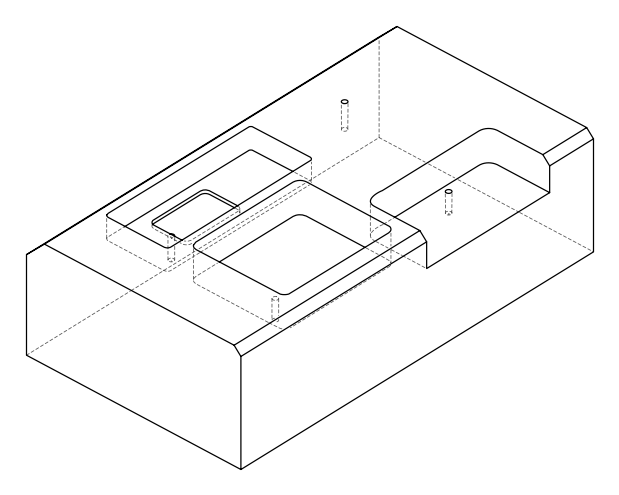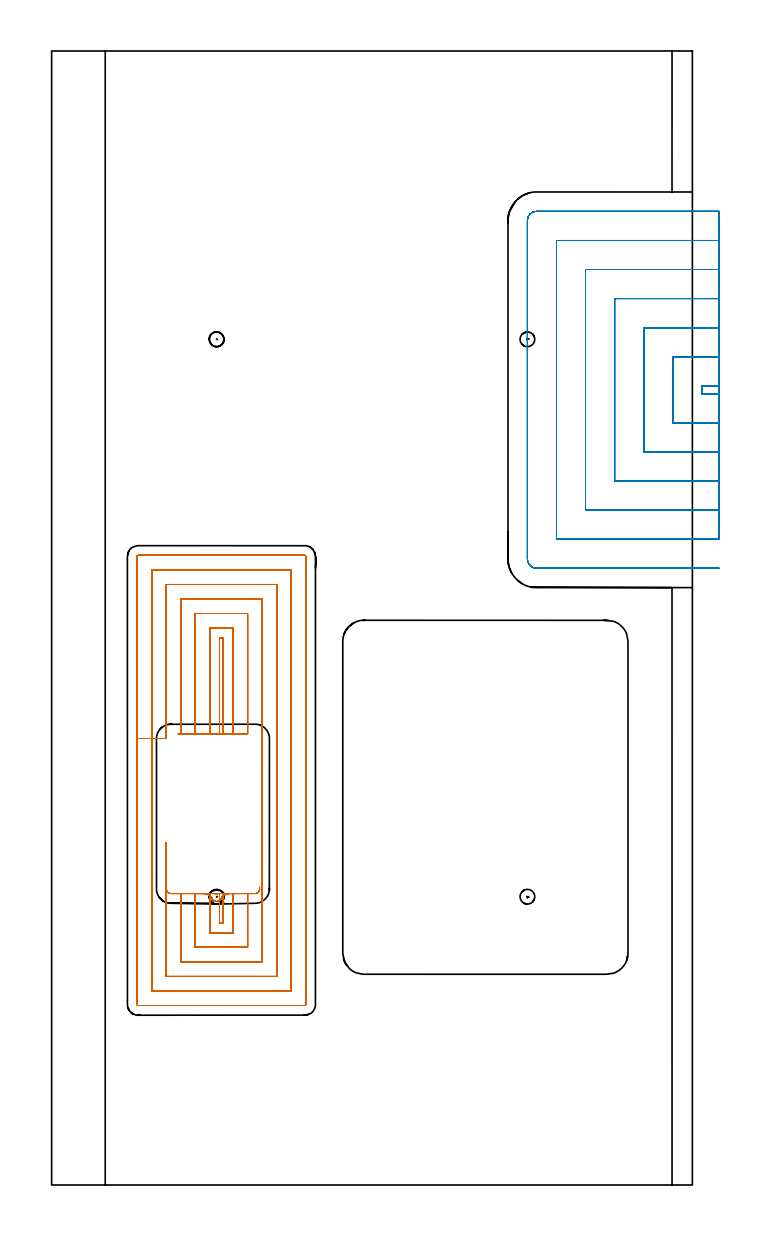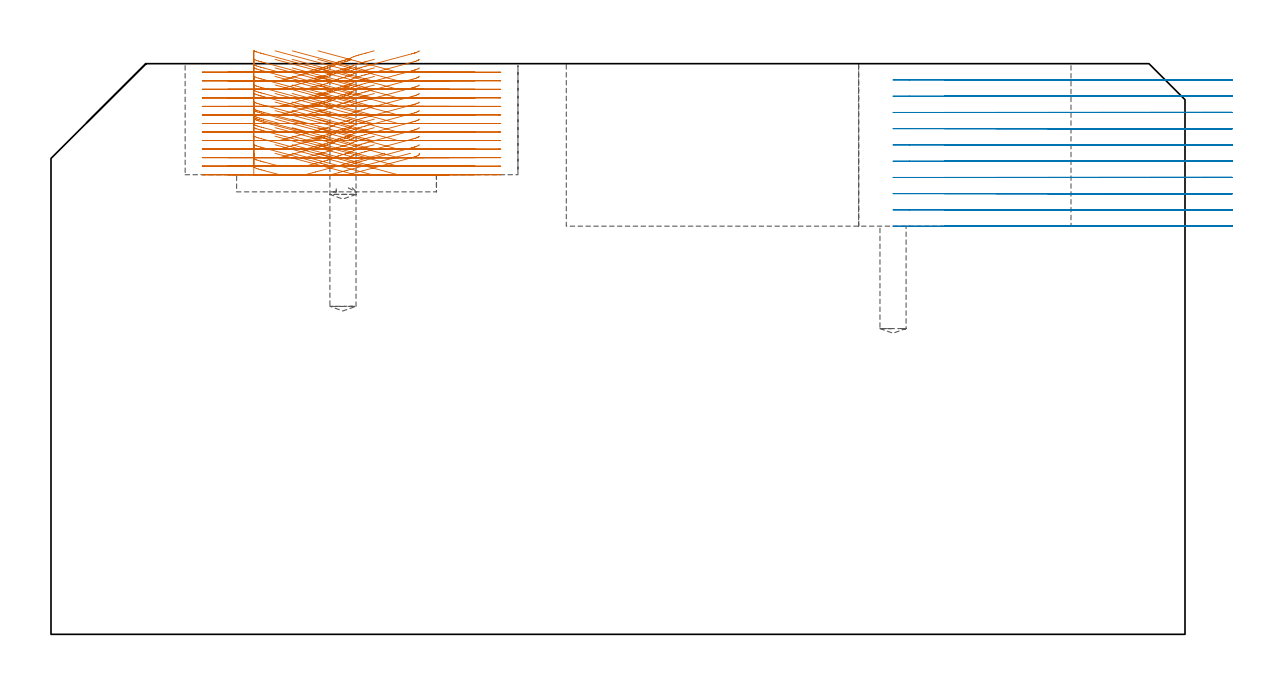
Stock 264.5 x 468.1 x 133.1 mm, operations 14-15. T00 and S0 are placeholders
(PLAN: 15 operations, 6 tool changes, 190.3 min)
(1 SPOT_DRILL | STEP1POCKET | NXT0321_9005460120000 | 0.03 min | 2790 mm3)
(2 SPOT_DRILL_1 | STEP1POCKET_1 | NXT0321_9005460120000 | 0.04 min | 4141 mm3)
(3 SPOT_DRILL_2 | STEP1POCKET_2 | NXT0321_9005460120000 | 0.03 min | 1 mm3)
(4 SPOT_DRILL_3 | STEP1POCKET_3 | NXT0321_9005460120000 | 0.04 min | 4142 mm3)
(5 DRILL_BLIND_HOLE_INTO_CENTER | STEP1POCKET | NXT0301_032 | 0.14 min | 905 mm3)
(6 DRILL_BLIND_HOLE_INTO_CENTER_1 | STEP1POCKET_1 | NXT0301_032 | 0.12 min | 710 mm3)
(7 DRILL_BLIND_HOLE_INTO_CENTER_2 | STEP1POCKET_2 | NXT0301_032 | 0.14 min | 886 mm3)
(8 DRILL_BLIND_HOLE_INTO_CENTER_3 | STEP1POCKET_3 | NXT0301_032 | 0.12 min | 710 mm3)
(9 AREA_MILL | FG_CHAMFER_SURFACE | UGT0205_001 | 6.15 min | 8873 mm3)
(10 AREA_MILL_1 | FG_CHAMFER_SURFACE_1 | UGT0205_001 | 30.35 min | 114308 mm3)
(11 AREA_MILL_2 | FG_CHAMFER_SURFACE_2 | UGT0205_001 | 1.63 min | 2241 mm3)
(12 MILL_RECTANGULAR_POCKET | POCKET_RECTANGULAR_STRAIGHT | NXT0201_009 | Follow Part, ap 2, ae 75% | 18.56 min | 99733 mm3)
(13 MILL_RECTANGULAR_POCKET_1 | POCKET_RECTANGULAR_STRAIGHT_1 | NXT0201_012 | Follow Part, ap 4, ae 75% | 29.22 min | 645276 mm3)
(14 MILL_RECTANGULAR_POCKET_2 | POCKET_RECTANGULAR_STRAIGHT_2 | NXT0201_009 | Follow Part, ap 2, ae 75% | 62.18 min | 300041 mm3)
(15 MILL_SLOT | SLOT_PARTIAL_RECTANGULAR | NXT0201_012 | Follow Part, ap 4, ae 75% | 41.53 min | 464342 mm3)
(TOOL NXT0321_9005460120000 | NC Spot Drill, 142deg, 12mm, Carbide, Uncoated | D12 PA142 FL30 Z2)
(TOOL NXT0301_032 | Carbide Drill 6.1mm [860.1-0610-031A1-MM 2214] | D6.1 PA140 FL53 Z2)
(TOOL UGT0205_001 | Chamfer Mill 20 x 3 x 45 deg. | D20 FL50 Z2)
(TOOL NXT0201_009 | ENDMILL 8mm [2P460-0800-NA 1630] | D8 FL26 Z6)
(TOOL NXT0201_012 | ENDMILL 16mm [2P460-1600-NA 1630] | D16 FL38 Z6)
(OP 14 MILL_RECTANGULAR_POCKET_2)
G17 G21 G94 G90
T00 M6
G54
G17 G0 G90 X85.88 Y121.988 S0 M3
G43 Z143.1 H1
Z136.1
G94 G1 X85.837 Y121.735 Z136.031 F250.
X85.706 Y121.378 Z135.929
X85.606 Y121.183 Z135.871
X85.296 Y120.829 Z135.744
X84.944 Y120.549 Z135.624
X84.884 Y120.515 Z135.605
X84.787 Y120.469 Z135.577
X84.407 Y120.351 Z135.47
X84.068 Y120.3 Z135.378
X73.468 Z132.538
X73.185 Z132.462
X72.466 Y120.183 Z132.267
X71.779 Y119.937 Z132.071
X71.149 Y119.572 Z131.876
X70.595 Y119.098 Z131.681
X70.136 Y118.532 Z131.486
X69.796 Y117.946 Z131.304
X69.604 Y117.693 Z131.219
X69.448 Y117.531 Z131.159
X69.3 Y117.41 Z131.108
Y108.1 F500.
X70.9
Y119.367
G0 X47.432 Y121.548 Z136.1
G1 X47.497 Y121.372 Z136.05 F250.
X47.582 Y121.197 Z135.997
X47.919 Y120.792 Z135.856
X48.354 Y120.494 Z135.715
X48.854 Y120.327 Z135.574
X49.048 Y120.31 Z135.522
X49.661 Y120.3 Z135.357
X62.741 Z131.852
X63.024 Z131.777
X63.753 Y120.18 Z131.579
X64.446 Y119.93 Z131.381
X65.082 Y119.556 Z131.183
X65.3 Y119.375 Z131.108
Y104.1 F500.
X74.9
Y120.3
G0 X75.417 Z136.1
G1 X73.468 Z135.578 F250.
X73.185 Z135.502
X72.466 Y120.183 Z135.307
X71.779 Y119.937 Z135.111
X71.149 Y119.572 Z134.916
X70.595 Y119.098 Z134.721
X70.136 Y118.532 Z134.526
X69.796 Y117.946 Z134.344
X69.604 Y117.693 Z134.259
X69.448 Y117.531 Z134.199
X69.247 Y117.367 Z134.129
X69.217 Y117.347 Z134.119
X68.987 Y117.233 Z134.051
X68.76 Y117.121 Z133.983
X68.597 Y117.067 Z133.937
X68.398 Y117.021 Z133.882
X68.235 Y117.006 Z133.838
X68.031 Y117.016 Z133.784
X67.828 Y117.026 Z133.729
X67.596 Y117.074 Z133.666
X67.214 Y117.216 Z133.556
X67.122 Y117.265 Z133.528
X66.954 Y117.38 Z133.474
X66.621 Y117.675 Z133.355
X66.297 Y118.133 Z133.205
X66.279 Y118.167 Z133.194
X66.147 Y118.417 Z133.118
X65.689 Y119.019 Z132.916
X65.127 Y119.524 Z132.713
X64.479 Y119.914 Z132.511
X63.77 Y120.176 Z132.308
X63.024 Y120.3 Z132.106
X62.741 Z132.03
X59.3 Z131.108
Y98.1 F500.
X80.9
Y120.3
G0 X52.268 Y186.2 Z136.1
G1 X70.9 Z131.108 F250.
Y225.9 F500.
X69.3
Y186.2
G0 X56.268 Z136.1
G1 X74.9 Z131.108 F250.
Y229.9 F500.
X65.3
Y186.2
G0 X62.268 Z136.1
G1 X80.9 Z131.108 F250.
Y235.9 F500.
X59.3
Y186.2
G0 X47.3 Y133.753 Z136.1
G1 Y122.626 Z133.118 F250.
X47.314 Y122.023 Z132.957
X47.363 Y121.737 Z132.879
X47.497 Y121.372 Z132.775
X47.582 Y121.197 Z132.723
X47.919 Y120.792 Z132.582
X48.354 Y120.494 Z132.44
X48.854 Y120.327 Z132.299
X49.048 Y120.31 Z132.247
X49.661 Y120.3 Z132.083
X53.3 Z131.108
Y92.1 F500.
X86.9
Y241.9
X53.3
Y186.2
G0 X47.3 Y141.257 Z136.1
G1 Y122.626 Z131.108 F250.
Y86.1 F500.
X92.9
Y247.9
X47.3
Y184.29
X41.3
Y80.1
X98.9
Y253.9
X41.3
Y184.29
X35.3
Y74.5
G3 X35.7 Y74.1 R0.4
G1 X104.5
G3 X104.9 Y74.5 R0.4
G1 Y259.5
G3 X104.5 Y259.9 R0.4
G1 X35.7
G3 X35.3 Y259.5 R0.4
G1 Y184.29
Y183.29
G0 X85.88 Y121.988 Z134.108
G1 X85.837 Y121.735 Z134.039 F250.
X85.706 Y121.378 Z133.937
X85.606 Y121.183 Z133.878
X85.296 Y120.829 Z133.752
X84.944 Y120.549 Z133.632
X84.884 Y120.515 Z133.613
X84.787 Y120.469 Z133.584
X84.407 Y120.351 Z133.478
X84.068 Y120.3 Z133.386
X73.468 Z130.546
X73.185 Z130.47
X72.466 Y120.183 Z130.274
X71.779 Y119.937 Z130.079
X71.149 Y119.572 Z129.884
X70.595 Y119.098 Z129.689
X70.136 Y118.532 Z129.493
X69.796 Y117.946 Z129.312
X69.604 Y117.693 Z129.227
X69.448 Y117.531 Z129.166
X69.3 Y117.41 Z129.115
Y108.1 F500.
X70.9
Y119.367
G0 X47.432 Y121.548 Z134.108
G1 X47.497 Y121.372 Z134.057 F250.
X47.582 Y121.197 Z134.005
X47.919 Y120.792 Z133.864
X48.354 Y120.494 Z133.723
X48.854 Y120.327 Z133.581
X49.048 Y120.31 Z133.529
X49.661 Y120.3 Z133.365
X62.741 Z129.86
X63.024 Z129.784
X63.752 Y120.181 Z129.587
X64.446 Y119.93 Z129.389
X65.082 Y119.556 Z129.191
X65.3 Y119.375 Z129.115
Y104.1 F500.
X74.9
Y120.3
G0 X75.417 Z134.108
G1 X73.468 Z133.585 F250.
X73.185 Z133.509
X72.466 Y120.183 Z133.314
X71.779 Y119.937 Z133.119
X71.149 Y119.572 Z132.924
X70.595 Y119.098 Z132.728
X70.136 Y118.532 Z132.533
X69.796 Y117.946 Z132.351
X69.604 Y117.693 Z132.266
X69.448 Y117.531 Z132.206
X69.247 Y117.367 Z132.137
X69.217 Y117.347 Z132.127
X68.76 Y117.121 Z131.99
X68.597 Y117.067 Z131.944
X68.398 Y117.021 Z131.89
X67.959 Y117.011 Z131.772
X67.527 Y117.093 Z131.654
X67.122 Y117.265 Z131.536
X66.954 Y117.38 Z131.482
X66.621 Y117.675 Z131.362
X66.297 Y118.133 Z131.212
X66.168 Y118.384 Z131.136
X65.71 Y118.996 Z130.932
X65.145 Y119.51 Z130.727
X64.493 Y119.907 Z130.523
X63.778 Y120.174 Z130.318
X63.024 Y120.3 Z130.113
X62.741 Z130.037
X59.3 Z129.115
Y98.1 F500.
X80.9
Y120.3
G0 X52.268 Y186.2 Z134.108
G1 X70.9 Z129.115 F250.
Y225.9 F500.
X69.3
Y186.2
G0 X56.268 Z134.108
G1 X74.9 Z129.115 F250.
Y229.9 F500.
X65.3
Y186.2
G0 X62.268 Z134.108
G1 X80.9 Z129.115 F250.
Y235.9 F500.
X59.3
Y186.2
G0 X70.075 Y118.424 Z134.108
G1 X69.796 Y117.946 Z133.959 F250.
X69.604 Y117.693 Z133.874
X69.448 Y117.531 Z133.814
X69.247 Y117.367 Z133.744
X69.217 Y117.347 Z133.735
X68.76 Y117.121 Z133.598
X68.597 Y117.067 Z133.552
X68.398 Y117.021 Z133.497
X67.959 Y117.011 Z133.38
X67.527 Y117.093 Z133.262
X67.122 Y117.265 Z133.144
X66.954 Y117.38 Z133.089
X66.621 Y117.675 Z132.97
X66.297 Y118.133 Z132.82
X66.168 Y118.384 Z132.744
X65.71 Y118.996 Z132.539
X65.145 Y119.51 Z132.335
X64.493 Y119.907 Z132.13
X63.778 Y120.174 Z131.926
X63.024 Y120.3 Z131.721
X62.741 Z131.645
X53.3 Z129.115
Y92.1 F500.
X86.9
Y241.9
X53.3
Y186.2
G0 X47.3 Y141.257 Z134.108
G1 Y122.626 Z129.115 F250.
Y86.1 F500.
X92.9
Y247.9
X47.3
Y184.29
X41.3
Y80.1
X98.9
Y253.9
X41.3
Y184.29
X35.3
Y74.5
G3 X35.7 Y74.1 R0.4
G1 X104.5
G3 X104.9 Y74.5 R0.4
G1 Y259.5
G3 X104.5 Y259.9 R0.4
G1 X35.7
G3 X35.3 Y259.5 R0.4
G1 Y184.29
Y183.29
G0 X85.88 Y121.988 Z132.115
G1 X85.837 Y121.735 Z132.046 F250.
X85.706 Y121.378 Z131.945
X85.606 Y121.183 Z131.886
X85.296 Y120.829 Z131.76
X84.944 Y120.549 Z131.639
X84.884 Y120.515 Z131.621
X84.787 Y120.469 Z131.592
X84.407 Y120.351 Z131.485
X84.068 Y120.3 Z131.393
X73.185 Z128.477
X72.466 Y120.183 Z128.282
X71.779 Y119.937 Z128.087
X71.149 Y119.572 Z127.892
X70.595 Y119.098 Z127.696
X70.136 Y118.532 Z127.501
X69.796 Y117.946 Z127.319
X69.604 Y117.693 Z127.234
X69.448 Y117.531 Z127.174
X69.3 Y117.41 Z127.123
Y108.1 F500.
X70.9
Y119.367
G0 X47.432 Y121.548 Z132.115
G1 X47.497 Y121.372 Z132.065 F250.
X47.582 Y121.197 Z132.013
X47.919 Y120.792 Z131.872
X48.354 Y120.494 Z131.73
X48.854 Y120.327 Z131.589
X49.048 Y120.31 Z131.537
X49.661 Y120.3 Z131.373
X62.741 Z127.868
X63.024 Z127.792
X63.752 Y120.181 Z127.594
X64.446 Y119.93 Z127.397
X65.082 Y119.556 Z127.199
X65.3 Y119.375 Z127.123
Y104.1 F500.
X74.9
Y120.3
G0 X75.417 Z132.115
G1 X73.185 Z131.517 F250.
X72.466 Y120.183 Z131.322
X71.779 Y119.937 Z131.127
X71.149 Y119.572 Z130.931
X70.595 Y119.098 Z130.736
X70.136 Y118.532 Z130.541
X69.796 Y117.946 Z130.359
X69.604 Y117.693 Z130.274
X69.448 Y117.531 Z130.214
X69.247 Y117.367 Z130.144
X69.217 Y117.347 Z130.135
X68.76 Y117.121 Z129.998
X68.597 Y117.067 Z129.952
X68.398 Y117.021 Z129.897
X67.959 Y117.011 Z129.78
X67.527 Y117.093 Z129.662
X67.122 Y117.265 Z129.544
X66.954 Y117.38 Z129.489
X66.621 Y117.675 Z129.37
X66.297 Y118.134 Z129.22
X66.167 Y118.385 Z129.144
X65.71 Y118.997 Z128.939
X65.145 Y119.51 Z128.735
X64.493 Y119.908 Z128.53
X63.777 Y120.174 Z128.326
X63.024 Y120.3 Z128.121
X62.741 Z128.045
X59.3 Z127.123
Y98.1 F500.
X80.9
Y120.3
G0 X52.268 Y186.2 Z132.115
G1 X70.9 Z127.123 F250.
Y225.9 F500.
X69.3
Y186.2
G0 X56.268 Z132.115
G1 X74.9 Z127.123 F250.
Y229.9 F500.
X65.3
Y186.2
G0 X62.268 Z132.115
G1 X80.9 Z127.123 F250.
Y235.9 F500.
X59.3
Y186.2
G0 X70.075 Y118.424 Z132.115
G1 X69.796 Y117.946 Z131.967 F250.
X69.604 Y117.693 Z131.882
X69.448 Y117.531 Z131.822
X69.247 Y117.367 Z131.752
X69.217 Y117.347 Z131.742
X68.76 Y117.121 Z131.606
X68.597 Y117.067 Z131.56
X68.398 Y117.021 Z131.505
X67.959 Y117.011 Z131.387
X67.527 Y117.093 Z131.269
X67.122 Y117.265 Z131.152
X66.954 Y117.38 Z131.097
X66.621 Y117.675 Z130.978
X66.297 Y118.134 Z130.827
X66.167 Y118.385 Z130.751
X65.71 Y118.997 Z130.547
X65.145 Y119.51 Z130.342
X64.493 Y119.908 Z130.138
X63.777 Y120.174 Z129.933
X63.024 Y120.3 Z129.729
X62.741 Z129.653
X53.3 Z127.123
Y92.1 F500.
X86.9
Y241.9
X53.3
Y186.2
G0 X47.3 Y141.257 Z132.115
G1 Y122.626 Z127.123 F250.
Y86.1 F500.
X92.9
Y247.9
X47.3
Y184.29
X41.3
Y80.1
X98.9
Y253.9
X41.3
Y184.29
X35.3
Y74.5
G3 X35.7 Y74.1 R0.4
G1 X104.5
G3 X104.9 Y74.5 R0.4
G1 Y259.5
G3 X104.5 Y259.9 R0.4
G1 X35.7
G3 X35.3 Y259.5 R0.4
G1 Y184.29
Y183.29
G0 X85.88 Y121.988 Z130.123
G1 X85.837 Y121.735 Z130.054 F250.
X85.706 Y121.378 Z129.952
X85.606 Y121.183 Z129.894
X85.296 Y120.829 Z129.767
X84.944 Y120.549 Z129.647
X84.884 Y120.515 Z129.629
X84.787 Y120.469 Z129.6
X84.407 Y120.351 Z129.493
X84.068 Y120.3 Z129.401
X73.468 Z126.561
X73.185 Z126.485
X72.466 Y120.183 Z126.29
X71.779 Y119.937 Z126.095
X71.149 Y119.572 Z125.899
X70.595 Y119.098 Z125.704
X70.136 Y118.532 Z125.509
X69.796 Y117.946 Z125.327
X69.604 Y117.693 Z125.242
X69.448 Y117.531 Z125.182
X69.3 Y117.41 Z125.131
Y108.1 F500.
X70.9
Y119.367
G0 X47.432 Y121.548 Z130.123
G1 X47.497 Y121.372 Z130.073 F250.
X47.582 Y121.197 Z130.02
X47.919 Y120.792 Z129.879
X48.354 Y120.494 Z129.738
X48.854 Y120.327 Z129.597
X49.048 Y120.31 Z129.545
X49.661 Y120.3 Z129.38
X62.741 Z125.875
X63.024 Z125.8
X63.752 Y120.181 Z125.602
X64.446 Y119.93 Z125.404
X65.082 Y119.556 Z125.207
X65.3 Y119.375 Z125.131
Y104.1 F500.
X74.9
Y120.3
G0 X75.417 Z130.123
G1 X73.468 Z129.601 F250.
X73.185 Z129.525
X72.466 Y120.183 Z129.329
X71.779 Y119.937 Z129.134
X71.149 Y119.572 Z128.939
X70.595 Y119.098 Z128.744
X70.136 Y118.532 Z128.548
X69.796 Y117.946 Z128.367
X69.604 Y117.693 Z128.282
X69.448 Y117.531 Z128.222
X69.247 Y117.367 Z128.152
X69.217 Y117.347 Z128.142
X68.76 Y117.121 Z128.006
X68.597 Y117.067 Z127.96
X68.398 Y117.021 Z127.905
X67.959 Y117.011 Z127.787
X67.527 Y117.093 Z127.669
X67.122 Y117.265 Z127.552
X66.954 Y117.38 Z127.497
X66.621 Y117.675 Z127.378
X66.296 Y118.135 Z127.227
X66.166 Y118.386 Z127.151
X65.709 Y118.997 Z126.947
X65.144 Y119.511 Z126.742
X64.492 Y119.908 Z126.538
X63.777 Y120.174 Z126.333
X63.024 Y120.3 Z126.129
X62.741 Z126.053
X59.3 Z125.131
Y98.1 F500.
X80.9
Y120.3
G0 X52.268 Y186.2 Z130.123
G1 X70.9 Z125.131 F250.
Y225.9 F500.
X69.3
Y186.2
G0 X56.268 Z130.123
G1 X74.9 Z125.131 F250.
Y229.9 F500.
X65.3
Y186.2
G0 X62.268 Z130.123
G1 X80.9 Z125.131 F250.
Y235.9 F500.
X59.3
Y186.2
G0 X47.3 Y133.753 Z130.123
G1 Y122.626 Z127.142 F250.
X47.314 Y122.023 Z126.98
X47.363 Y121.737 Z126.902
X47.497 Y121.372 Z126.798
X47.582 Y121.197 Z126.746
X47.919 Y120.792 Z126.605
X48.354 Y120.494 Z126.464
X48.854 Y120.327 Z126.322
X49.048 Y120.31 Z126.27
X49.661 Y120.3 Z126.106
X53.3 Z125.131
Y92.1 F500.
X86.9
Y241.9
X53.3
Y186.2
G0 X47.3 Y141.257 Z130.123
G1 Y122.626 Z125.131 F250.
Y86.1 F500.
X92.9
Y247.9
X47.3
Y184.29
X41.3
Y80.1
X98.9
Y253.9
X41.3
Y184.29
X35.3
Y74.5
G3 X35.7 Y74.1 R0.4
G1 X104.5
G3 X104.9 Y74.5 R0.4
G1 Y259.5
G3 X104.5 Y259.9 R0.4
G1 X35.7
G3 X35.3 Y259.5 R0.4
G1 Y184.29
Y183.29
G0 X85.88 Y121.988 Z128.131
G1 X85.837 Y121.735 Z128.062 F250.
X85.706 Y121.378 Z127.96
X85.606 Y121.183 Z127.901
X85.296 Y120.829 Z127.775
X84.944 Y120.549 Z127.655
X84.884 Y120.515 Z127.636
X84.787 Y120.469 Z127.607
X84.407 Y120.351 Z127.501
X84.068 Y120.3 Z127.409
X73.468 Z124.569
X73.185 Z124.493
X72.466 Y120.183 Z124.298
X71.779 Y119.937 Z124.102
X71.149 Y119.572 Z123.907
X70.595 Y119.098 Z123.712
X70.136 Y118.532 Z123.516
X69.796 Y117.946 Z123.335
X69.604 Y117.693 Z123.25
X69.448 Y117.531 Z123.19
X69.3 Y117.41 Z123.138
Y108.1 F500.
X70.9
Y119.367
G0 X47.432 Y121.548 Z128.131
G1 X47.497 Y121.372 Z128.08 F250.
X47.582 Y121.197 Z128.028
X47.919 Y120.792 Z127.887
X48.354 Y120.494 Z127.746
X48.854 Y120.327 Z127.605
X49.048 Y120.31 Z127.552
X49.661 Y120.3 Z127.388
X62.741 Z123.883
X63.024 Z123.807
X63.753 Y120.18 Z123.61
X64.446 Y119.93 Z123.412
X65.082 Y119.556 Z123.214
X65.3 Y119.375 Z123.138
Y104.1 F500.
X74.9
Y120.3
G0 X75.418 Z128.131
G1 X73.468 Z127.608 F250.
X73.185 Z127.532
X72.466 Y120.183 Z127.337
X71.779 Y119.937 Z127.142
X71.149 Y119.572 Z126.947
X70.595 Y119.098 Z126.751
X70.136 Y118.532 Z126.556
X69.796 Y117.946 Z126.374
X69.604 Y117.693 Z126.289
X69.448 Y117.531 Z126.229
X69.247 Y117.367 Z126.16
X69.217 Y117.347 Z126.15
X68.76 Y117.121 Z126.013
X68.597 Y117.067 Z125.967
X68.398 Y117.021 Z125.913
X67.959 Y117.011 Z125.795
X67.527 Y117.093 Z125.677
X67.122 Y117.265 Z125.559
X66.954 Y117.38 Z125.505
X66.621 Y117.675 Z125.385
X66.295 Y118.136 Z125.234
X66.165 Y118.387 Z125.158
X65.708 Y118.998 Z124.954
X65.143 Y119.511 Z124.75
X64.492 Y119.908 Z124.545
X63.777 Y120.174 Z124.341
X63.024 Y120.3 Z124.136
X62.741 Z124.061
X59.3 Z123.138
Y98.1 F500.
X80.9
Y120.3
G0 X52.268 Y186.2 Z128.131
G1 X70.9 Z123.138 F250.
Y225.9 F500.
X69.3
Y186.2
G0 X56.268 Z128.131
G1 X74.9 Z123.138 F250.
Y229.9 F500.
X65.3
Y186.2
G0 X62.268 Z128.131
G1 X80.9 Z123.138 F250.
Y235.9 F500.
X59.3
Y186.2
G0 X70.075 Y118.425 Z128.131
G1 X69.796 Y117.946 Z127.982 F250.
X69.604 Y117.693 Z127.897
X69.448 Y117.531 Z127.837
X69.247 Y117.367 Z127.767
X69.217 Y117.347 Z127.758
X68.76 Y117.121 Z127.621
X68.597 Y117.067 Z127.575
X68.398 Y117.021 Z127.52
X67.959 Y117.011 Z127.403
X67.527 Y117.093 Z127.285
X67.122 Y117.265 Z127.167
X66.954 Y117.38 Z127.112
X66.621 Y117.675 Z126.993
X66.295 Y118.136 Z126.842
X66.165 Y118.387 Z126.766
X65.708 Y118.998 Z126.562
X65.143 Y119.511 Z126.357
X64.492 Y119.908 Z126.153
X63.777 Y120.174 Z125.948
X63.024 Y120.3 Z125.744
X62.741 Z125.668
X53.3 Z123.138
Y92.1 F500.
X86.9
Y241.9
X53.3
Y186.2
G0 X47.3 Y141.257 Z128.131
G1 Y122.626 Z123.138 F250.
Y86.1 F500.
X92.9
Y247.9
X47.3
Y184.29
X41.3
Y80.1
X98.9
Y253.9
X41.3
Y184.29
X35.3
Y74.5
G3 X35.7 Y74.1 R0.4
G1 X104.5
G3 X104.9 Y74.5 R0.4
G1 Y259.5
G3 X104.5 Y259.9 R0.4
G1 X35.7
G3 X35.3 Y259.5 R0.4
G1 Y184.29
Y183.29
G0 X85.88 Y121.988 Z126.138
G1 X85.837 Y121.735 Z126.07 F250.
X85.706 Y121.378 Z125.968
X85.606 Y121.183 Z125.909
X85.296 Y120.829 Z125.783
X84.944 Y120.549 Z125.662
X84.884 Y120.515 Z125.644
X84.787 Y120.469 Z125.615
X84.407 Y120.351 Z125.509
X84.068 Y120.3 Z125.417
X73.185 Z122.501
X72.44 Y120.176 Z122.298
X71.731 Y119.914 Z122.096
X71.084 Y119.524 Z121.893
X70.521 Y119.02 Z121.691
X70.142 Y118.541 Z121.527
X69.796 Y117.946 Z121.342
X69.604 Y117.693 Z121.258
X69.448 Y117.531 Z121.197
X69.3 Y117.41 Z121.146
Y108.1 F500.
X70.9
Y119.367
G0 X47.432 Y121.548 Z126.138
G1 X47.497 Y121.372 Z126.088 F250.
X47.582 Y121.197 Z126.036
X47.919 Y120.792 Z125.895
X48.354 Y120.494 Z125.754
X48.854 Y120.327 Z125.612
X49.048 Y120.31 Z125.56
X49.661 Y120.3 Z125.396
X62.741 Z121.891
X63.024 Z121.815
X63.657 Y120.204 Z121.644
X64.266 Y120.009 Z121.472
X64.836 Y119.719 Z121.301
X65.3 Y119.375 Z121.146
Y104.1 F500.
X74.9
Y120.3
G0 X75.416 Z126.138
G1 X73.185 Z125.541 F250.
X72.44 Y120.176 Z125.338
X71.731 Y119.914 Z125.136
X71.084 Y119.524 Z124.933
X70.521 Y119.02 Z124.731
X70.142 Y118.541 Z124.567
X69.796 Y117.946 Z124.383
X69.604 Y117.693 Z124.298
X69.448 Y117.531 Z124.237
X69.247 Y117.367 Z124.168
X69.217 Y117.347 Z124.158
X68.76 Y117.121 Z124.022
X68.597 Y117.067 Z123.976
X68.398 Y117.021 Z123.921
X67.959 Y117.011 Z123.803
X67.527 Y117.093 Z123.685
X67.122 Y117.265 Z123.567
X66.954 Y117.38 Z123.513
X66.621 Y117.675 Z123.394
X66.295 Y118.136 Z123.242
X66.165 Y118.387 Z123.167
X65.773 Y118.925 Z122.988
X65.297 Y119.39 Z122.81
X65.066 Y119.555 Z122.734
X64.836 Y119.719 Z122.658
X64.266 Y120.009 Z122.487
X63.657 Y120.204 Z122.315
X63.024 Y120.3 Z122.144
X62.741 Z122.068
X59.3 Z121.146
Y98.1 F500.
X80.9
Y120.3
G0 X52.268 Y186.2 Z126.138
G1 X70.9 Z121.146 F250.
Y225.9 F500.
X69.3
Y186.2
G0 X56.268 Z126.138
G1 X74.9 Z121.146 F250.
Y229.9 F500.
X65.3
Y186.2
G0 X62.268 Z126.138
G1 X80.9 Z121.146 F250.
Y235.9 F500.
X59.3
Y186.2
G0 X70.074 Y118.423 Z126.138
G1 X69.796 Y117.946 Z125.99 F250.
X69.604 Y117.693 Z125.905
X69.448 Y117.531 Z125.845
X69.247 Y117.367 Z125.776
X69.217 Y117.347 Z125.766
X68.76 Y117.121 Z125.629
X68.597 Y117.067 Z125.583
X68.398 Y117.021 Z125.529
X67.959 Y117.011 Z125.411
X67.527 Y117.093 Z125.293
X67.122 Y117.265 Z125.175
X66.954 Y117.38 Z125.12
X66.621 Y117.675 Z125.001
X66.295 Y118.136 Z124.85
X66.165 Y118.387 Z124.774
X65.773 Y118.925 Z124.596
X65.297 Y119.39 Z124.418
X65.066 Y119.555 Z124.342
X64.836 Y119.719 Z124.266
X64.266 Y120.009 Z124.095
X63.657 Y120.204 Z123.923
X63.024 Y120.3 Z123.752
X62.741 Z123.676
X53.3 Z121.146
Y92.1 F500.
X86.9
Y241.9
X53.3
Y186.2
G0 X47.3 Y141.257 Z126.138
G1 Y122.626 Z121.146 F250.
Y86.1 F500.
X92.9
Y247.9
X47.3
Y184.29
X41.3
Y80.1
X98.9
Y253.9
X41.3
Y184.29
X35.3
Y74.5
G3 X35.7 Y74.1 R0.4
G1 X104.5
G3 X104.9 Y74.5 R0.4
G1 Y259.5
G3 X104.5 Y259.9 R0.4
G1 X35.7
G3 X35.3 Y259.5 R0.4
G1 Y184.29
Y183.29
G0 X85.88 Y121.988 Z124.146
G1 X85.837 Y121.735 Z124.077 F250.
X85.706 Y121.378 Z123.975
X85.606 Y121.183 Z123.917
X85.296 Y120.829 Z123.791
X84.944 Y120.549 Z123.67
X84.884 Y120.515 Z123.652
X84.787 Y120.469 Z123.623
X84.407 Y120.351 Z123.516
X84.068 Y120.3 Z123.424
X73.185 Z120.508
X72.44 Y120.176 Z120.306
X71.731 Y119.914 Z120.103
X71.084 Y119.524 Z119.901
X70.521 Y119.02 Z119.698
X70.142 Y118.541 Z119.535
X69.796 Y117.946 Z119.35
X69.604 Y117.693 Z119.265
X69.448 Y117.531 Z119.205
X69.3 Y117.41 Z119.154
Y108.1 F500.
X70.9
Y119.367
G0 X47.432 Y121.547 Z124.146
G1 X47.497 Y121.372 Z124.096 F250.
X47.582 Y121.197 Z124.044
X47.865 Y120.843 Z123.923
X48.223 Y120.566 Z123.801
X48.636 Y120.381 Z123.68
X49.048 Y120.31 Z123.568
X63.024 Y120.3 Z119.823
X63.753 Y120.18 Z119.625
X64.446 Y119.93 Z119.427
X65.082 Y119.556 Z119.23
X65.3 Y119.375 Z119.154
Y104.1 F500.
X74.9
Y120.3
G0 X47.3 Y127.752 Z124.146
G1 Y122.626 Z122.773 F250.
X47.314 Y122.023 Z122.611
X47.363 Y121.737 Z122.533
X47.497 Y121.372 Z122.429
X47.582 Y121.197 Z122.377
X47.865 Y120.843 Z122.256
X48.223 Y120.566 Z122.134
X48.636 Y120.381 Z122.013
X49.048 Y120.31 Z121.901
X49.603 Y120.301 Z121.752
X59.3 Y120.3 Z119.154
Y98.1 F500.
X80.9
Y120.3
G0 X52.268 Y186.2 Z124.146
G1 X70.9 Z119.154 F250.
Y225.9 F500.
X69.3
Y186.2
G0 X56.268 Z124.146
G1 X74.9 Z119.154 F250.
Y229.9 F500.
X65.3
Y186.2
G0 X62.268 Z124.146
G1 X80.9 Z119.154 F250.
Y235.9 F500.
X59.3
Y186.2
G0 X47.3 Y133.752 Z124.146
G1 Y122.626 Z121.165 F250.
X47.314 Y122.023 Z121.003
X47.363 Y121.737 Z120.926
X47.497 Y121.372 Z120.822
X47.582 Y121.197 Z120.769
X47.865 Y120.843 Z120.648
X48.223 Y120.566 Z120.527
X48.636 Y120.381 Z120.405
X49.048 Y120.31 Z120.293
X49.603 Y120.301 Z120.144
X53.3 Z119.154
Y92.1 F500.
X86.9
Y241.9
X53.3
Y186.2
G0 X47.3 Y141.257 Z124.146
G1 Y122.626 Z119.154 F250.
Y86.1 F500.
X92.9
Y247.9
X47.3
Y184.29
X41.3
Y80.1
X98.9
Y253.9
X41.3
Y184.29
X35.3
Y74.5
G3 X35.7 Y74.1 R0.4
G1 X104.5
G3 X104.9 Y74.5 R0.4
G1 Y259.5
G3 X104.5 Y259.9 R0.4
G1 X35.7
G3 X35.3 Y259.5 R0.4
G1 Y184.29
Y183.29
G0 X85.88 Y121.988 Z122.154
G1 X85.837 Y121.735 Z122.085 F250.
X85.706 Y121.378 Z121.983
X85.606 Y121.183 Z121.924
X85.296 Y120.829 Z121.798
X84.944 Y120.549 Z121.678
X84.884 Y120.515 Z121.659
X84.787 Y120.469 Z121.631
X84.407 Y120.351 Z121.524
X84.068 Y120.3 Z121.432
X73.468 Z118.592
X73.185 Z118.516
X72.466 Y120.183 Z118.321
X71.779 Y119.937 Z118.125
X71.149 Y119.572 Z117.93
X70.595 Y119.098 Z117.735
X70.136 Y118.532 Z117.539
X69.796 Y117.946 Z117.358
X69.604 Y117.693 Z117.273
X69.448 Y117.531 Z117.213
X69.3 Y117.41 Z117.162
Y108.1 F500.
X70.9
Y119.367
G0 X47.432 Y121.547 Z122.154
G1 X47.497 Y121.372 Z122.104 F250.
X47.582 Y121.197 Z122.051
X47.865 Y120.843 Z121.93
X48.223 Y120.566 Z121.809
X48.636 Y120.381 Z121.688
X49.048 Y120.31 Z121.575
X63.025 Y120.3 Z117.83
X63.753 Y120.18 Z117.633
X64.446 Y119.929 Z117.435
X65.082 Y119.556 Z117.237
X65.3 Y119.375 Z117.162
Y104.1 F500.
X74.9
Y120.3
G0 X47.3 Y127.752 Z122.154
G1 Y122.626 Z120.78 F250.
X47.314 Y122.023 Z120.619
X47.363 Y121.737 Z120.541
X47.497 Y121.372 Z120.437
X47.582 Y121.197 Z120.385
X47.865 Y120.843 Z120.263
X48.223 Y120.566 Z120.142
X48.636 Y120.381 Z120.021
X49.048 Y120.31 Z119.909
X49.603 Y120.301 Z119.76
X59.3 Y120.3 Z117.162
Y98.1 F500.
X80.9
Y120.3
G0 X52.268 Y186.2 Z122.154
G1 X70.9 Z117.162 F250.
Y225.9 F500.
X69.3
Y186.2
G0 X56.268 Z122.154
G1 X74.9 Z117.162 F250.
Y229.9 F500.
X65.3
Y186.2
G0 X62.268 Z122.154
G1 X80.9 Z117.162 F250.
Y235.9 F500.
X59.3
Y186.2
G0 X47.3 Y133.752 Z122.154
G1 Y122.626 Z119.173 F250.
X47.314 Y122.023 Z119.011
X47.363 Y121.737 Z118.933
X47.497 Y121.372 Z118.829
X47.582 Y121.197 Z118.777
X47.865 Y120.843 Z118.656
X48.223 Y120.566 Z118.534
X48.636 Y120.381 Z118.413
X49.048 Y120.31 Z118.301
X49.603 Y120.301 Z118.152
X53.3 Z117.162
Y92.1 F500.
X86.9
Y241.9
X53.3
Y186.2
G0 X47.3 Y141.257 Z122.154
G1 Y122.626 Z117.162 F250.
Y86.1 F500.
X92.9
Y247.9
X47.3
Y184.29
X41.3
Y80.1
X98.9
Y253.9
X41.3
Y184.29
X35.3
Y74.5
G3 X35.7 Y74.1 R0.4
G1 X104.5
G3 X104.9 Y74.5 R0.4
G1 Y259.5
G3 X104.5 Y259.9 R0.4
G1 X35.7
G3 X35.3 Y259.5 R0.4
G1 Y184.29
Y183.29
G0 X52.268 Y186.2 Z120.162
G1 X70.9 Z115.169 F250.
Y225.9 F500.
X69.3
Y186.2
G0 X56.268 Z120.162
G1 X74.9 Z115.169 F250.
Y229.9 F500.
X65.3
Y186.2
G0 X62.268 Z120.162
G1 X80.9 Z115.169 F250.
Y235.9 F500.
X59.3
Y186.2
G0 X85.88 Y121.988 Z120.162
G1 X85.837 Y121.735 Z120.093 F250.
X85.706 Y121.378 Z119.991
X85.606 Y121.183 Z119.932
X85.296 Y120.829 Z119.806
X84.944 Y120.549 Z119.685
X84.884 Y120.515 Z119.667
X84.787 Y120.469 Z119.638
X84.407 Y120.351 Z119.532
X84.068 Y120.3 Z119.44
X73.468 Z116.599
X73.185 Z116.524
X72.466 Y120.183 Z116.328
X71.779 Y119.937 Z116.133
X71.149 Y119.572 Z115.938
X70.595 Y119.098 Z115.742
X70.136 Y118.532 Z115.547
X69.796 Y117.946 Z115.366
X69.604 Y117.693 Z115.281
X69.448 Y117.531 Z115.22
X69.3 Y117.41 Z115.169
Y108.1 F500.
X70.9
Y119.367
G0 X47.432 Y121.548 Z120.162
G1 X47.497 Y121.372 Z120.111 F250.
X47.582 Y121.197 Z120.059
X47.919 Y120.792 Z119.918
X48.354 Y120.494 Z119.777
X48.854 Y120.327 Z119.635
X49.048 Y120.31 Z119.583
X49.661 Y120.3 Z119.419
X62.741 Z115.914
X63.024 Z115.838
X63.752 Y120.181 Z115.64
X64.446 Y119.93 Z115.443
X65.082 Y119.556 Z115.245
X65.3 Y119.375 Z115.169
Y104.1 F500.
X74.9
Y120.3
G0 X75.417 Z120.162
G1 X73.468 Z119.639 F250.
X73.185 Z119.563
X72.466 Y120.183 Z119.368
X71.779 Y119.937 Z119.173
X71.149 Y119.572 Z118.977
X70.595 Y119.098 Z118.782
X70.136 Y118.532 Z118.587
X69.796 Y117.946 Z118.405
X69.604 Y117.693 Z118.32
X69.448 Y117.531 Z118.26
X69.247 Y117.367 Z118.191
X69.217 Y117.347 Z118.181
X68.76 Y117.121 Z118.044
X68.597 Y117.067 Z117.998
X68.398 Y117.021 Z117.944
X67.959 Y117.011 Z117.826
X67.527 Y117.093 Z117.708
X67.122 Y117.265 Z117.59
X66.954 Y117.38 Z117.535
X66.621 Y117.675 Z117.416
X66.297 Y118.134 Z117.266
X66.167 Y118.385 Z117.19
X65.71 Y118.997 Z116.985
X65.145 Y119.51 Z116.781
X64.493 Y119.907 Z116.576
X63.777 Y120.174 Z116.372
X63.024 Y120.3 Z116.167
X62.741 Z116.091
X59.3 Z115.169
Y98.1 F500.
X80.9
Y120.3
G0 X70.075 Y118.424 Z120.162
G1 X69.796 Y117.946 Z120.013 F250.
X69.604 Y117.693 Z119.928
X69.448 Y117.531 Z119.868
X69.247 Y117.367 Z119.798
X69.217 Y117.347 Z119.788
X68.76 Y117.121 Z119.652
X68.597 Y117.067 Z119.606
X68.398 Y117.021 Z119.551
X67.959 Y117.011 Z119.433
X67.527 Y117.093 Z119.316
X67.122 Y117.265 Z119.198
X66.954 Y117.38 Z119.143
X66.621 Y117.675 Z119.024
X66.297 Y118.134 Z118.874
X66.167 Y118.385 Z118.798
X65.71 Y118.997 Z118.593
X65.145 Y119.51 Z118.389
X64.493 Y119.907 Z118.184
X63.777 Y120.174 Z117.979
X63.024 Y120.3 Z117.775
X62.741 Z117.699
X53.3 Z115.169
Y92.1 F500.
X86.9
Y241.9
X53.3
Y186.2
G0 X47.3 Y141.257 Z120.162
G1 Y122.626 Z115.169 F250.
Y86.1 F500.
X92.9
Y247.9
X47.3
Y184.29
X41.3
Y80.1
X98.9
Y253.9
X41.3
Y184.29
X35.3
Y74.5
G3 X35.7 Y74.1 R0.4
G1 X104.5
G3 X104.9 Y74.5 R0.4
G1 Y259.5
G3 X104.5 Y259.9 R0.4
G1 X35.7
G3 X35.3 Y259.5 R0.4
G1 Y184.29
Y183.29
G0 X52.268 Y186.2 Z118.169
G1 X70.9 Z113.177 F250.
Y225.9 F500.
X69.3
Y186.2
G0 X56.268 Z118.169
G1 X74.9 Z113.177 F250.
Y229.9 F500.
X65.3
Y186.2
G0 X62.268 Z118.169
G1 X80.9 Z113.177 F250.
Y235.9 F500.
X59.3
Y186.2
G0 X85.88 Y121.989 Z118.169
G1 X85.837 Y121.737 Z118.101 F250.
X85.705 Y121.377 Z117.998
X85.606 Y121.183 Z117.94
X85.295 Y120.829 Z117.813
X84.946 Y120.55 Z117.694
X84.915 Y120.534 Z117.684
X84.761 Y120.461 Z117.639
X84.407 Y120.351 Z117.539
X84.068 Y120.3 Z117.447
X73.468 Z114.607
X73.185 Z114.531
X72.466 Y120.183 Z114.336
X71.779 Y119.937 Z114.141
X71.149 Y119.572 Z113.945
X70.595 Y119.098 Z113.75
X70.136 Y118.532 Z113.555
X69.796 Y117.946 Z113.373
X69.604 Y117.693 Z113.288
X69.448 Y117.531 Z113.228
X69.3 Y117.41 Z113.177
Y108.1 F500.
X70.9
Y119.367
G0 X47.432 Y121.548 Z118.169
G1 X47.497 Y121.372 Z118.119 F250.
X47.582 Y121.197 Z118.067
X47.919 Y120.792 Z117.925
X48.354 Y120.494 Z117.784
X48.854 Y120.327 Z117.643
X49.048 Y120.31 Z117.591
X49.661 Y120.3 Z117.427
X62.741 Z113.922
X63.024 Z113.846
X63.752 Y120.181 Z113.648
X64.446 Y119.93 Z113.45
X65.082 Y119.556 Z113.253
X65.3 Y119.375 Z113.177
Y104.1 F500.
X74.9
Y120.3
G0 X75.417 Z118.169
G1 X73.468 Z117.647 F250.
X73.185 Z117.571
X72.466 Y120.183 Z117.376
X71.779 Y119.937 Z117.18
X71.149 Y119.572 Z116.985
X70.595 Y119.098 Z116.79
X70.136 Y118.532 Z116.595
X69.796 Y117.946 Z116.413
X69.604 Y117.693 Z116.328
X69.448 Y117.531 Z116.268
X69.247 Y117.367 Z116.198
X69.217 Y117.347 Z116.188
X68.76 Y117.121 Z116.052
X68.597 Y117.067 Z116.006
X68.398 Y117.021 Z115.951
X67.959 Y117.011 Z115.833
X67.527 Y117.093 Z115.716
X67.122 Y117.265 Z115.598
X66.954 Y117.38 Z115.543
X66.621 Y117.675 Z115.424
X66.296 Y118.135 Z115.273
X66.166 Y118.386 Z115.197
X65.709 Y118.997 Z114.993
X65.144 Y119.511 Z114.788
X64.492 Y119.908 Z114.584
X63.777 Y120.174 Z114.379
X63.024 Y120.3 Z114.175
X62.741 Z114.099
X59.3 Z113.177
Y98.1 F500.
X80.9
Y120.3
G0 X70.075 Y118.425 Z118.169
G1 X69.796 Y117.946 Z118.021 F250.
X69.604 Y117.693 Z117.936
X69.448 Y117.531 Z117.875
X69.247 Y117.367 Z117.806
X69.217 Y117.347 Z117.796
X68.76 Y117.121 Z117.66
X68.597 Y117.067 Z117.614
X68.398 Y117.021 Z117.559
X67.959 Y117.011 Z117.441
X67.527 Y117.093 Z117.323
X67.122 Y117.265 Z117.205
X66.954 Y117.38 Z117.151
X66.621 Y117.675 Z117.032
X66.296 Y118.135 Z116.881
X66.166 Y118.386 Z116.805
X65.709 Y118.997 Z116.601
X65.144 Y119.511 Z116.396
X64.492 Y119.908 Z116.192
X63.777 Y120.174 Z115.987
X63.024 Y120.3 Z115.783
X62.741 Z115.707
X53.3 Z113.177
Y92.1 F500.
X86.9
Y241.9
X53.3
Y186.2
G0 X47.3 Y141.257 Z118.169
G1 Y122.626 Z113.177 F250.
Y86.1 F500.
X92.9
Y247.9
X47.3
Y184.29
X41.3
Y80.1
X98.9
Y253.9
X41.3
Y184.29
X35.3
Y74.5
G3 X35.7 Y74.1 R0.4
G1 X104.5
G3 X104.9 Y74.5 R0.4
G1 Y259.5
G3 X104.5 Y259.9 R0.4
G1 X35.7
G3 X35.3 Y259.5 R0.4
G1 Y184.29
Y183.29
G0 X85.88 Y121.99 Z116.177
G1 X85.837 Y121.737 Z116.108 F250.
X85.705 Y121.377 Z116.005
X85.606 Y121.183 Z115.947
X85.298 Y120.832 Z115.822
X84.977 Y120.575 Z115.712
X84.861 Y120.514 Z115.677
X84.746 Y120.457 Z115.642
X84.407 Y120.351 Z115.547
X84.068 Y120.3 Z115.455
X73.468 Z112.615
X73.185 Z112.539
X72.466 Y120.183 Z112.344
X71.779 Y119.937 Z112.148
X71.149 Y119.572 Z111.953
X70.595 Y119.098 Z111.758
X70.136 Y118.532 Z111.563
X69.796 Y117.946 Z111.381
X69.604 Y117.693 Z111.296
X69.448 Y117.531 Z111.236
X69.3 Y117.41 Z111.185
Y108.1 F500.
X70.9
Y119.367
G0 X47.432 Y121.548 Z116.177
G1 X47.497 Y121.372 Z116.127 F250.
X47.582 Y121.197 Z116.074
X47.919 Y120.792 Z115.933
X48.354 Y120.494 Z115.792
X48.854 Y120.327 Z115.651
X49.048 Y120.31 Z115.598
X49.661 Y120.3 Z115.434
X62.741 Z111.929
X63.024 Z111.854
X63.753 Y120.18 Z111.656
X64.446 Y119.93 Z111.458
X65.082 Y119.556 Z111.26
X65.3 Y119.375 Z111.185
Y104.1 F500.
X74.9
Y120.3
G0 X75.418 Z116.177
G1 X73.468 Z115.654 F250.
X73.185 Z115.579
X72.466 Y120.183 Z115.383
X71.779 Y119.937 Z115.188
X71.149 Y119.572 Z114.993
X70.595 Y119.098 Z114.798
X70.136 Y118.532 Z114.602
X69.796 Y117.946 Z114.421
X69.604 Y117.693 Z114.336
X69.448 Y117.531 Z114.275
X69.247 Y117.367 Z114.206
X69.217 Y117.347 Z114.196
X68.76 Y117.121 Z114.06
X68.597 Y117.067 Z114.014
X68.398 Y117.021 Z113.959
X67.959 Y117.011 Z113.841
X67.527 Y117.093 Z113.723
X67.122 Y117.265 Z113.605
X66.954 Y117.38 Z113.551
X66.621 Y117.675 Z113.432
X66.416 Y117.966 Z113.336
X66.295 Y118.136 Z113.28
X66.165 Y118.387 Z113.205
X65.708 Y118.998 Z113.
X65.143 Y119.511 Z112.796
X64.492 Y119.908 Z112.591
X63.777 Y120.174 Z112.387
X63.024 Y120.3 Z112.183
X62.741 Z112.107
X59.3 Z111.185
Y98.1 F500.
X80.9
Y120.3
G0 X52.268 Y186.2 Z116.177
G1 X70.9 Z111.185 F250.
Y225.9 F500.
X69.3
Y186.2
G0 X56.268 Z116.177
G1 X74.9 Z111.185 F250.
Y229.9 F500.
X65.3
Y186.2
G0 X62.268 Z116.177
G1 X80.9 Z111.185 F250.
Y235.9 F500.
X59.3
Y186.2
G0 X70.075 Y118.425 Z116.177
G1 X69.796 Y117.946 Z116.028 F250.
X69.604 Y117.693 Z115.943
X69.448 Y117.531 Z115.883
X69.247 Y117.367 Z115.814
X69.217 Y117.347 Z115.804
X68.76 Y117.121 Z115.667
X68.597 Y117.067 Z115.621
X68.398 Y117.021 Z115.567
X67.959 Y117.011 Z115.449
X67.527 Y117.093 Z115.331
X67.122 Y117.265 Z115.213
X66.954 Y117.38 Z115.159
X66.621 Y117.675 Z115.039
X66.416 Y117.966 Z114.944
X66.295 Y118.136 Z114.888
X66.165 Y118.387 Z114.812
X65.708 Y118.998 Z114.608
X65.143 Y119.511 Z114.403
X64.492 Y119.908 Z114.199
X63.777 Y120.174 Z113.995
X63.024 Y120.3 Z113.79
X62.741 Z113.714
X53.3 Z111.185
Y92.1 F500.
X86.9
Y241.9
X53.3
Y186.2
G0 X47.3 Y141.257 Z116.177
G1 Y122.626 Z111.185 F250.
Y86.1 F500.
X92.9
Y247.9
X47.3
Y184.29
X41.3
Y80.1
X98.9
Y253.9
X41.3
Y184.29
X35.3
Y74.5
G3 X35.7 Y74.1 R0.4
G1 X104.5
G3 X104.9 Y74.5 R0.4
G1 Y259.5
G3 X104.5 Y259.9 R0.4
G1 X35.7
G3 X35.3 Y259.5 R0.4
G1 Y184.29
Y183.29
G0 X85.88 Y121.99 Z114.185
G1 X85.837 Y121.737 Z114.116 F250.
X85.705 Y121.377 Z114.013
X85.606 Y121.184 Z113.955
X85.294 Y120.829 Z113.828
X85.169 Y120.729 Z113.785
X84.977 Y120.575 Z113.719
X84.861 Y120.514 Z113.684
X84.746 Y120.457 Z113.65
X84.407 Y120.351 Z113.555
X84.068 Y120.3 Z113.463
X73.468 Z110.623
X73.185 Z110.547
X72.465 Y120.183 Z110.351
X71.779 Y119.937 Z110.156
X71.149 Y119.572 Z109.961
X70.595 Y119.098 Z109.766
X70.136 Y118.532 Z109.57
X69.796 Y117.946 Z109.389
X69.604 Y117.693 Z109.304
X69.448 Y117.531 Z109.243
X69.3 Y117.41 Z109.192
Y108.1 F500.
X70.9
Y119.367
G0 X47.419 Y121.583 Z114.185
G1 X47.497 Y121.372 Z114.124 F250.
X47.582 Y121.197 Z114.072
X47.919 Y120.792 Z113.931
X48.354 Y120.494 Z113.79
X48.854 Y120.327 Z113.648
X49.048 Y120.31 Z113.596
X49.661 Y120.3 Z113.432
X63.024 Z109.851
X63.722 Y120.199 Z109.662
X64.424 Y119.98 Z109.465
X65.074 Y119.637 Z109.268
X65.3 Y119.466 Z109.192
Y104.1 F500.
X74.9
Y120.3
G0 X75.364 Z114.185
G1 X73.468 Z113.676 F250.
X73.185 Z113.601
X72.465 Y120.183 Z113.405
X71.779 Y119.937 Z113.21
X71.149 Y119.572 Z113.015
X70.595 Y119.098 Z112.819
X70.136 Y118.532 Z112.624
X69.796 Y117.946 Z112.443
X69.604 Y117.693 Z112.358
X69.448 Y117.531 Z112.297
X69.247 Y117.367 Z112.228
X69.217 Y117.347 Z112.218
X68.76 Y117.121 Z112.082
X68.597 Y117.067 Z112.035
X68.401 Y117.022 Z111.982
X68.2 Y117.015 Z111.928
X67.997 Y117.008 Z111.873
X67.521 Y117.097 Z111.744
X67.079 Y117.294 Z111.614
X66.915 Y117.414 Z111.559
X66.639 Y117.66 Z111.46
X66.541 Y117.926 Z111.384
X66.17 Y118.578 Z111.183
X65.683 Y119.149 Z110.982
X65.099 Y119.62 Z110.781
X64.438 Y119.974 Z110.58
X63.722 Y120.199 Z110.379
X63.024 Y120.3 Z110.19
X59.3 Z109.192
Y98.1 F500.
X80.9
Y120.3
G0 X52.268 Y186.2 Z114.185
G1 X70.9 Z109.192 F250.
Y225.9 F500.
X69.3
Y186.2
G0 X56.268 Z114.185
G1 X74.9 Z109.192 F250.
Y229.9 F500.
X65.3
Y186.2
G0 X62.268 Z114.185
G1 X80.9 Z109.192 F250.
Y235.9 F500.
X59.3
Y186.2
G0 X47.3 Y133.753 Z114.185
G1 Y122.626 Z111.203 F250.
X47.314 Y122.023 Z111.042
X47.363 Y121.737 Z110.964
X47.497 Y121.372 Z110.86
X47.582 Y121.197 Z110.807
X47.919 Y120.792 Z110.666
X48.354 Y120.494 Z110.525
X48.854 Y120.327 Z110.384
X49.048 Y120.31 Z110.332
X49.661 Y120.3 Z110.167
X53.3 Z109.192
Y92.1 F500.
X86.9
Y241.9
X53.3
Y186.2
G0 X47.3 Y141.257 Z114.185
G1 Y122.626 Z109.192 F250.
Y86.1 F500.
X92.9
Y247.9
X47.3
Y184.29
X41.3
Y80.1
X98.9
Y253.9
X41.3
Y184.29
X35.3
Y74.5
G3 X35.7 Y74.1 R0.4
G1 X104.5
G3 X104.9 Y74.5 R0.4
G1 Y259.5
G3 X104.5 Y259.9 R0.4
G1 X35.7
G3 X35.3 Y259.5 R0.4
G1 Y184.29
Y183.29
G0 X85.9 Y123.159 Z112.192
G1 Y122.626 Z112.049 F250.
X85.886 Y122.023 Z111.888
X85.837 Y121.737 Z111.81
X85.705 Y121.377 Z111.707
X85.606 Y121.184 Z111.649
X85.294 Y120.829 Z111.523
X84.977 Y120.575 Z111.414
X84.861 Y120.514 Z111.379
X84.746 Y120.457 Z111.344
X84.407 Y120.351 Z111.249
X84.068 Y120.3 Z111.157
X69.3 Y120.293 Z107.2
Y108.1 F500.
X70.9
Y120.3
G0 X83.851 Z112.192
G1 X69.251 Z108.28 F250.
X68.779 Y120.238 Z108.153
X68.318 Y120.121 Z108.025
X68.055 Y120.016 Z107.949
X67.121 Y120.3 Z107.688
X65.3 Z107.2
Y104.1 F500.
X74.9
Y120.3
G0 X77.851 Z112.192
G1 X69.251 Z109.888 F250.
X68.779 Y120.238 Z109.76
X68.318 Y120.121 Z109.633
X68.055 Y120.016 Z109.557
X67.121 Y120.3 Z109.296
X61.681 Z107.838
X59.3 Z107.2
Y98.1 F500.
X80.9
Y120.3
G0 X52.268 Y186.2 Z112.192
G1 X70.9 Z107.2 F250.
Y225.9 F500.
X69.3
Y186.2
G0 X56.268 Z112.192
G1 X74.9 Z107.2 F250.
Y229.9 F500.
X65.3
Y186.2
G0 X62.268 Z112.192
G1 X80.9 Z107.2 F250.
Y235.9 F500.
X59.3
Y186.2
G0 X47.3 Y133.753 Z112.192
G1 Y122.626 Z109.211 F250.
X47.314 Y122.023 Z109.049
X47.363 Y121.737 Z108.972
X47.497 Y121.372 Z108.867
X47.582 Y121.197 Z108.815
X47.919 Y120.792 Z108.674
X48.354 Y120.494 Z108.533
X48.854 Y120.327 Z108.392
X49.048 Y120.31 Z108.339
X49.661 Y120.3 Z108.175
X53.3 Z107.2
Y92.1 F500.
X86.9
Y241.9
X53.3
Y186.2
G0 X47.3 Y141.257 Z112.192
G1 Y122.626 Z107.2 F250.
Y86.1 F500.
X92.9
Y247.9
X47.3
Y184.29
X41.3
Y80.1
X98.9
Y253.9
X41.3
Y184.29
X35.3
Y74.5
G3 X35.7 Y74.1 R0.4
G1 X104.5
G3 X104.9 Y74.5 R0.4
G1 Y259.5
G3 X104.5 Y259.9 R0.4
G1 X35.7
G3 X35.3 Y259.5 R0.4
G1 Y184.29
Y183.29
G0 Z143.1
M5
M2
(OP 15 MILL_SLOT)
G17 G21 G94 G90
T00 M6
G54
G17 G0 G90 X275.5 Y329.9 S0 M3
G43 Z143.1 H1
Z129.31
G94 G1 X272.5 F250.
X268.4 F500.
Y326.6
X272.5
X275.5 F250.
Y341.9
X272.5
X256.4 F500.
Y314.6
X272.5
X275.5 F250.
Y353.9
X272.5
X244.4 F500.
Y302.6
X272.5
X275.5 F250.
Y365.9
X272.5
X232.4 F500.
Y290.6
X272.5
X275.5 F250.
Y377.9
X272.5
X220.4 F500.
Y278.6
X272.5
X275.5 F250.
Y389.9
X272.5
X208.4 F500.
Y266.6
X272.5
X275.5 F250.
Y401.9
X272.5
X200.2 F500.
G3 X196.4 Y398.1 R3.8
G1 Y258.4
G3 X200.2 Y254.6 R3.8
G1 X272.5
X275.5 F250.
G0 Y329.9 Z125.52
G1 X272.5
X268.4 F500.
Y326.6
X272.5
X275.5 F250.
Y341.9
X272.5
X256.4 F500.
Y314.6
X272.5
X275.5 F250.
Y353.9
X272.5
X244.4 F500.
Y302.6
X272.5
X275.5 F250.
Y365.9
X272.5
X232.4 F500.
Y290.6
X272.5
X275.5 F250.
Y377.9
X272.5
X220.4 F500.
Y278.6
X272.5
X275.5 F250.
Y389.9
X272.5
X208.4 F500.
Y266.6
X272.5
X275.5 F250.
Y401.9
X272.5
X200.2 F500.
G3 X196.4 Y398.1 R3.8
G1 Y258.4
G3 X200.2 Y254.6 R3.8
G1 X272.5
X275.5 F250.
G0 Y329.9 Z121.73
G1 X272.5
X268.4 F500.
Y326.6
X272.5
X275.5 F250.
Y341.9
X272.5
X256.4 F500.
Y314.6
X272.5
X275.5 F250.
Y353.9
X272.5
X244.4 F500.
Y302.6
X272.5
X275.5 F250.
Y365.9
X272.5
X232.4 F500.
Y290.6
X272.5
X275.5 F250.
Y377.9
X272.5
X220.4 F500.
Y278.6
X272.5
X275.5 F250.
Y389.9
X272.5
X208.4 F500.
Y266.6
X272.5
X275.5 F250.
Y401.9
X272.5
X200.2 F500.
G3 X196.4 Y398.1 R3.8
G1 Y258.4
G3 X200.2 Y254.6 R3.8
G1 X272.5
X275.5 F250.
G0 Y329.9 Z117.94
G1 X272.5
X268.4 F500.
Y326.6
X272.5
X275.5 F250.
Y341.9
X272.5
X256.4 F500.
Y314.6
X272.5
X275.5 F250.
Y353.9
X272.5
X244.4 F500.
Y302.6
X272.5
X275.5 F250.
Y365.9
X272.5
X232.4 F500.
Y290.6
X272.5
X275.5 F250.
Y377.9
X272.5
X220.4 F500.
Y278.6
X272.5
X275.5 F250.
Y389.9
X272.5
X208.4 F500.
Y266.6
X272.5
X275.5 F250.
Y401.9
X272.5
X200.2 F500.
G3 X196.4 Y398.1 R3.8
G1 Y258.4
G3 X200.2 Y254.6 R3.8
G1 X272.5
X275.5 F250.
G0 Y329.9 Z114.15
G1 X272.5
X268.4 F500.
Y326.6
X272.5
X275.5 F250.
Y341.9
X272.5
X256.4 F500.
Y314.6
X272.5
X275.5 F250.
Y353.9
X272.5
X244.4 F500.
Y302.6
X272.5
X275.5 F250.
Y365.9
X272.5
X232.4 F500.
Y290.6
X272.5
X275.5 F250.
Y377.9
X272.5
X220.4 F500.
Y278.6
X272.5
X275.5 F250.
Y389.9
X272.5
X208.4 F500.
Y266.6
X272.5
X275.5 F250.
Y401.9
X272.5
X200.2 F500.
G3 X196.4 Y398.1 R3.8
G1 Y258.4
G3 X200.2 Y254.6 R3.8
G1 X272.5
X275.5 F250.
G0 Y329.9 Z110.36
G1 X272.5
X268.4 F500.
Y326.6
X272.5
X275.5 F250.
Y341.9
X272.5
X256.4 F500.
Y314.6
X272.5
X275.5 F250.
Y353.9
X272.5
X244.4 F500.
Y302.6
X272.5
X275.5 F250.
Y365.9
X272.5
X232.4 F500.
Y290.6
X272.5
X275.5 F250.
Y377.9
X272.5
X220.4 F500.
Y278.6
X272.5
X275.5 F250.
Y389.9
X272.5
X208.4 F500.
Y266.6
X272.5
X275.5 F250.
Y401.9
X272.5
X200.2 F500.
G3 X196.4 Y398.1 R3.8
G1 Y258.4
G3 X200.2 Y254.6 R3.8
G1 X272.5
X275.5 F250.
G0 Y329.9 Z106.57
G1 X272.5
X268.4 F500.
Y326.6
X272.5
X275.5 F250.
Y341.9
X272.5
X256.4 F500.
Y314.6
X272.5
X275.5 F250.
Y353.9
X272.5
X244.4 F500.
Y302.6
X272.5
X275.5 F250.
Y365.9
X272.5
X232.4 F500.
Y290.6
X272.5
X275.5 F250.
Y377.9
X272.5
X220.4 F500.
Y278.6
X272.5
X275.5 F250.
Y389.9
X272.5
X208.4 F500.
Y266.6
X272.5
X275.5 F250.
Y401.9
X272.5
X200.2 F500.
G3 X196.4 Y398.1 R3.8
G1 Y258.4
G3 X200.2 Y254.6 R3.8
G1 X272.5
X275.5 F250.
G0 Y329.9 Z102.78
G1 X272.5
X268.4 F500.
Y326.6
X272.5
X275.5 F250.
Y341.9
X272.5
X256.4 F500.
Y314.6
X272.5
X275.5 F250.
Y353.9
X272.5
X244.4 F500.
Y302.6
X272.5
X275.5 F250.
Y365.9
X272.5
X232.4 F500.
Y290.6
X272.5
X275.5 F250.
Y377.9
X272.5
X220.4 F500.
Y278.6
X272.5
X275.5 F250.
Y389.9
X272.5
X208.4 F500.
Y266.6
X272.5
X275.5 F250.
Y401.9
X272.5
X200.2 F500.
G3 X196.4 Y398.1 R3.8
G1 Y258.4
G3 X200.2 Y254.6 R3.8
G1 X272.5
X275.5 F250.
G0 Y329.9 Z98.99
G1 X272.5
X268.4 F500.
Y326.6
X272.5
X275.5 F250.
Y341.9
X272.5
X256.4 F500.
Y314.6
X272.5
X275.5 F250.
Y353.9
X272.5
X244.4 F500.
Y302.6
X272.5
X275.5 F250.
Y365.9
X272.5
X232.4 F500.
Y290.6
X272.5
X275.5 F250.
Y377.9
X272.5
X220.4 F500.
Y278.6
X272.5
X275.5 F250.
Y389.9
X272.5
X208.4 F500.
Y266.6
X272.5
X275.5 F250.
Y401.9
X272.5
X200.2 F500.
G3 X196.4 Y398.1 R3.8
G1 Y258.4
G3 X200.2 Y254.6 R3.8
G1 X272.5
X275.5 F250.
G0 Y329.9 Z95.2
G1 X272.5
X268.4 F500.
Y326.6
X272.5
X275.5 F250.
Y341.9
X272.5
X256.4 F500.
Y314.6
X272.5
X275.5 F250.
Y353.9
X272.5
X244.4 F500.
Y302.6
X272.5
X275.5 F250.
Y365.9
X272.5
X232.4 F500.
Y290.6
X272.5
X275.5 F250.
Y377.9
X272.5
X220.4 F500.
Y278.6
X272.5
X275.5 F250.
Y389.9
X272.5
X208.4 F500.
Y266.6
X272.5
X275.5 F250.
Y401.9
X272.5
X200.2 F500.
G3 X196.4 Y398.1 R3.8
G1 Y258.4
G3 X200.2 Y254.6 R3.8
G1 X272.5
X275.5 F250.
G0 Z143.1
M5
M2
